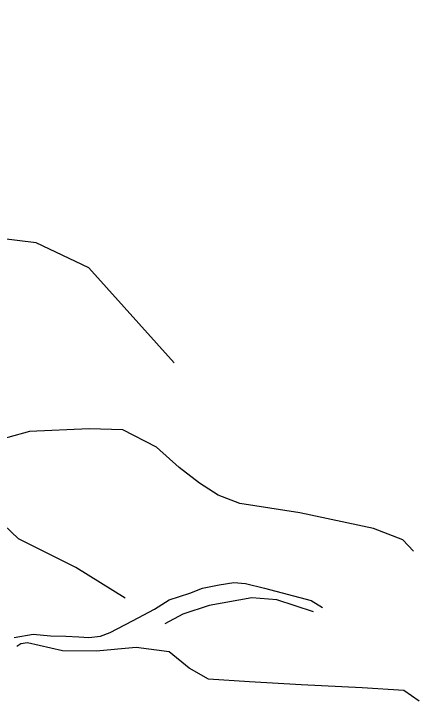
# Model space of a CAD drawing. Header units: metres. Extents: x 222509 to 223547, y 765290 to 766147.
# Drawn here: x 223319.5 to 223443.8, y 765920.1 to 766130.5 of the extents above; entities that cross this region are included whole.
import ezdxf

# ---------------------------------------------------------------- set-up
doc = ezdxf.new("R2010")
doc.units = ezdxf.units.M
doc.layers.add('M1510', color=8, linetype='Continuous', lineweight=25)
doc.layers.add('M2606', color=253, linetype='Continuous')
doc.layers.add('M3001', color=253, linetype='Continuous')

# ---------------------------------------------------------------- blocks, each defined once
blk = doc.blocks.new('G$CEBE070F1')
at = {"layer": 'M1510'}
for points in [[(223441.97, 765966.03, 525.68), (223438.73, 765969.47, 525.31), (223429.77, 765973, 524.94), (223407.2, 765977.73, 524.34), (223388.83, 765980.56, 523.42), (223382.14, 765983.19, 522.49), (223376.44, 765986.85, 522.5), (223370.18, 765991.57, 522.27), (223363.3, 765997.88, 521.79), (223352.98, 766003.17, 521.86), (223342.67, 766003.47, 521.79), (223324.35, 766002.62, 522.42), (223317.73, 766000.83, 522.91), (223308.09, 765998.83, 523.86), (223302.8, 766000.55, 523.9), (223297.8, 766001.13, 523.82), (223294.43, 766000.95, 523.84), (223290.95, 765999.76, 523.91), (223278.7, 765994.86, 524.21), (223273.29, 765990.61, 524.53), (223270.62, 765988.43, 524.68), (223268.31, 765985.97, 524.79)], [(223319.72, 765939.61, 529.59), (223325.46, 765940.62, 529.18), (223330.84, 765940.13, 529.41), (223335.53, 765939.98, 529.35), (223339.48, 765939.79, 529.37), (223342.55, 765939.55, 529.31), (223346.17, 765939.98, 529.26), (223349.09, 765941.08, 529.19), (223355.95, 765944.68, 528.37), (223362.64, 765948.28, 527.29), (223367.19, 765951.15, 526.83), (223373.5, 765953.19, 526.21), (223377.41, 765954.7, 525.41), (223382.42, 765955.68, 524.94), (223386.98, 765956.42, 524.97), (223390.55, 765956.14, 524.9), (223396.32, 765954.69, 525.15), (223410.62, 765950.92, 525.32), (223414.07, 765948.77, 525.58)], [(223443.75, 765920.09, 531.99), (223439.02, 765923.33, 532.54), (223426.24, 765924.19, 533.21), (223407.6, 765925.08, 533.55), (223391.78, 765925.99, 534.14), (223379.16, 765926.88, 534.16), (223373.32, 765930.23, 534.11), (223367.13, 765935.22, 533.23), (223357.03, 765936.52, 533.06), (223344.78, 765935.43, 532.5), (223334.44, 765935.5, 531.69), (223323.81, 765938.01, 531.3), (223321.72, 765937.69, 531.3), (223320.52, 765936.82, 531.31)]]:
    blk.add_polyline3d(points, dxfattribs=at)
at = {"layer": 'M2606'}
for points in [[(223353.68, 765951.61, 528.4), (223338.55, 765961.03, 527.52), (223321.04, 765969.84, 527.46), (223316.47, 765974.09, 527.31), (223315.57, 765980.98, 526.96), (223314.2, 765984.11, 526.89), (223310.3, 765988.19, 526.76), (223305.66, 765990.18, 526.72), (223302.66, 765990.59, 526.72), (223301.01, 765989.94, 526.76), (223300.09, 765988.7, 526.8), (223299.1, 765986.13, 526.83), (223299.6, 765984.05, 526.94), (223301.05, 765981.72, 527.03)], [(223411.35, 765947.41, 527.21), (223400.15, 765951.08, 527.86), (223392.46, 765951.77, 528.13), (223379.41, 765949.35, 528.55), (223371.32, 765946.69, 528.95), (223365.84, 765943.82, 530.18)]]:
    blk.add_polyline3d(points, dxfattribs=at)
at = {"layer": 'M3001'}
blk.add_polyline3d([(223368.67, 766023.65, 513.95), (223342.5, 766052.72, 510.84), (223326.4, 766060.34, 508.86), (223290.45, 766064.75, 504.85), (223283.02, 766068.4, 503.18), (223276.56, 766074.53, 502.6), (223259.18, 766089.85, 499.53), (223254.55, 766093.48, 499.06), (223251.46, 766093.74, 498.79), (223220.67, 766101.16, 495.83), (223186.06, 766122.92, 491.79), (223164.09, 766130.47, 489.38)], dxfattribs=at)

msp = doc.modelspace()

# ---------------------------------------------------------------- block references
msp.add_blockref('G$CEBE070F1', (0, 0))

doc.saveas('drawing.dxf')
